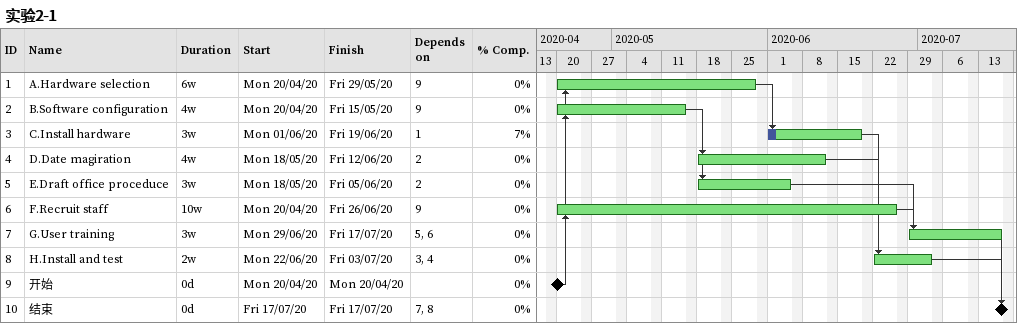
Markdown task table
实验2-1

| ID | Task | Duration | Start | Finish | Predecessors | % complete |
|---|---|---|---|---|---|---|
| 1 | A.Hardware selection | 6w | 2020-04-20 | 2020-05-29 | 9 | 0 |
| 2 | B.Software configuration | 4w | 2020-04-20 | 2020-05-15 | 9 | 0 |
| 3 | C.Install hardware | 3w | 2020-06-01 | 2020-06-19 | 1 | 7 |
| 4 | D.Date magiration | 4w | 2020-05-18 | 2020-06-12 | 2 | 0 |
| 5 | E.Draft office proceduce | 3w | 2020-05-18 | 2020-06-05 | 2 | 0 |
| 6 | F.Recruit staff | 10w | 2020-04-20 | 2020-06-26 | 9 | 0 |
| 7 | G.User training | 3w | 2020-06-29 | 2020-07-17 | 5, 6 | 0 |
| 8 | H.Install and test | 2w | 2020-06-22 | 2020-07-03 | 3, 4 | 0 |
| 9 | 开始 | 0d | 2020-04-20 | 2020-04-20 |  | 0 |
| 10 | 结束 | 0d | 2020-07-17 | 2020-07-17 | 7, 8 | 0 |
